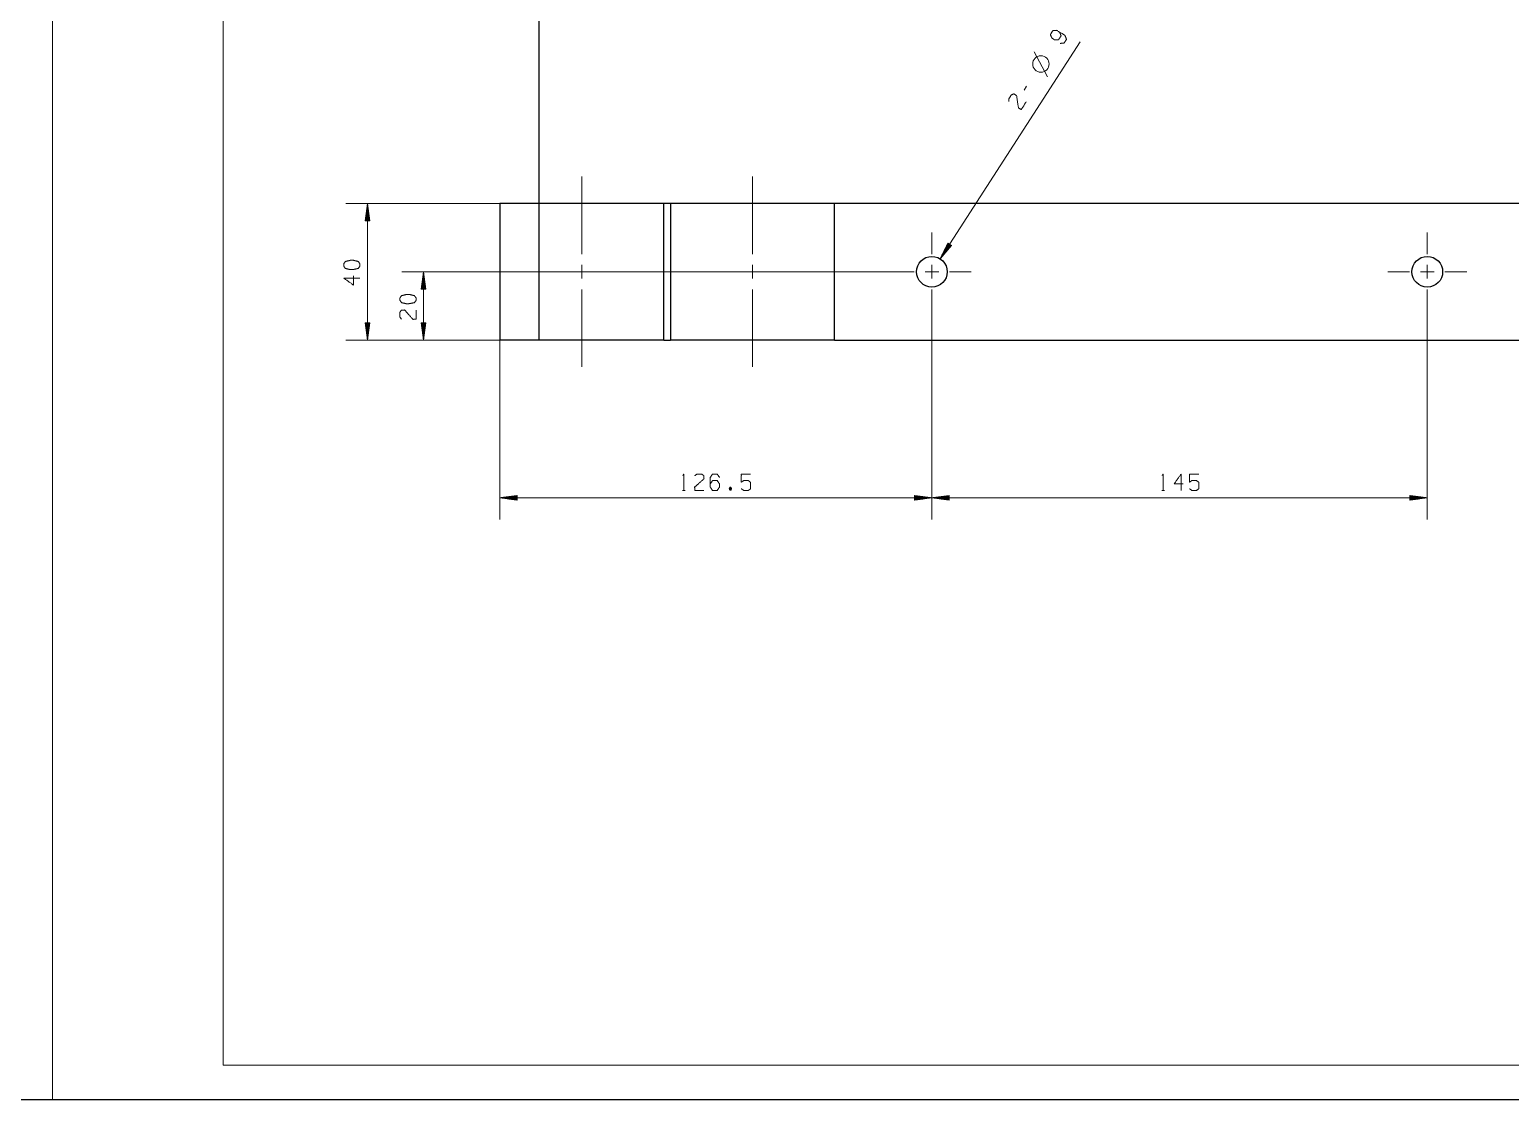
# Model space of a CAD drawing. Header units: millimetres. Extents: x 2210 to 79821, y -19430 to 2344.
# Drawn here: x 8032.2 to 8248.9, y 1492.8 to 1649.3 of the extents above; entities that cross this region are included whole.
import ezdxf

# ---------------------------------------------------------------- set-up
doc = ezdxf.new("R2010")
doc.units = ezdxf.units.MM
doc.layers.add('101', color=7, linetype='Continuous', true_color=0xffffff)

msp = doc.modelspace()

# ---------------------------------------------------------------- linework, layer by layer
for p, q in [((8106.72, 1677.83), (8106.72, 1603.9)), ((2209.78, 1492.82), (13049.16, 1492.82))]:
    msp.add_line(p, q)
at = {"layer": '101', "color": 133, "linetype": 'Continuous', "lineweight": 18}
for p, q in [((8035.5, 1789.82), (8035.5, 1492.82)), ((8060.5, 1784.82), (8060.5, 1497.82)), ((8060.5, 1497.82), (8450.5, 1497.82)), ((8035.5, 1492.82), (8455.5, 1492.82))]:
    msp.add_line(p, q, dxfattribs=at)
at = {"layer": '101', "color": 22, "linetype": 'Continuous', "lineweight": 18}
for p, q in [((8165.44, 1615.79), (8185.93, 1647.53)), ((8100.97, 1623.9), (8078.44, 1623.9)), ((8081.61, 1623.9), (8081.28, 1621.36)), ((8081.54, 1621.36), (8081.54, 1623.32)), ((8081.59, 1621.36), (8081.59, 1623.71)), ((8081.95, 1621.36), (8081.61, 1623.9)), ((8081.61, 1603.9), (8081.61, 1623.9)), ((8081.64, 1621.36), (8081.64, 1623.71)), ((8081.69, 1621.36), (8081.69, 1623.32)), ((8081.28, 1621.36), (8081.28, 1621.39)), ((8081.28, 1621.36), (8081.28, 1621.39)), ((8081.28, 1621.36), (8081.95, 1621.36)), ((8081.33, 1621.36), (8081.33, 1621.78)), ((8081.39, 1621.36), (8081.39, 1622.16)), ((8081.44, 1621.36), (8081.44, 1622.55)), ((8081.49, 1621.36), (8081.49, 1622.94)), ((8081.74, 1621.36), (8081.74, 1622.94)), ((8081.79, 1621.36), (8081.79, 1622.55)), ((8081.84, 1621.36), (8081.84, 1622.16)), ((8081.89, 1621.36), (8081.89, 1621.78)), ((8081.94, 1621.36), (8081.94, 1621.39)), ((8081.94, 1621.36), (8081.94, 1621.39)), ((8166.54, 1618.11), (8165.44, 1615.79)), ((8165.44, 1615.79), (8167.1, 1617.74)), ((8166.8, 1617.94), (8165.53, 1615.97)), ((8166.84, 1617.91), (8165.57, 1615.94)), ((8166.76, 1617.97), (8165.69, 1616.32)), ((8166.88, 1617.88), (8165.82, 1616.24)), ((8166.71, 1617.99), (8165.86, 1616.67)), ((8166.67, 1618.02), (8166.03, 1617.02)), ((8166.93, 1617.86), (8166.07, 1616.53)), ((8166.63, 1618.05), (8166.19, 1617.37)), ((8166.97, 1617.83), (8166.32, 1616.83)), ((8166.59, 1618.08), (8166.36, 1617.72)), ((8166.54, 1618.1), (8166.53, 1618.08)), ((8166.54, 1618.1), (8166.53, 1618.08)), ((8167.1, 1617.74), (8166.54, 1618.11)), ((8167.01, 1617.8), (8166.58, 1617.13)), ((8167.05, 1617.77), (8166.83, 1617.42)), ((8167.1, 1617.75), (8167.08, 1617.72)), ((8167.1, 1617.75), (8167.08, 1617.72)), ((8158.46, 1613.9), (8086.66, 1613.9)), ((8089.84, 1613.9), (8089.5, 1611.36)), ((8089.66, 1611.36), (8089.66, 1612.55)), ((8089.71, 1611.36), (8089.71, 1612.94)), ((8089.76, 1611.36), (8089.76, 1613.32)), ((8089.81, 1611.36), (8089.81, 1613.71)), ((8090.17, 1611.36), (8089.84, 1613.9)), ((8089.84, 1613.9), (8089.84, 1603.9)), ((8089.86, 1611.36), (8089.86, 1613.71)), ((8089.91, 1611.36), (8089.91, 1613.32)), ((8089.96, 1611.36), (8089.96, 1612.94)), ((8090.02, 1611.36), (8090.02, 1612.55)), ((8089.5, 1611.36), (8090.17, 1611.36)), ((8089.51, 1611.36), (8089.51, 1611.39)), ((8089.51, 1611.36), (8089.51, 1611.39)), ((8089.56, 1611.36), (8089.56, 1611.78)), ((8089.61, 1611.36), (8089.61, 1612.16)), ((8090.07, 1611.36), (8090.07, 1612.16)), ((8090.12, 1611.36), (8090.12, 1611.78)), ((8090.17, 1611.36), (8090.17, 1611.39)), ((8090.17, 1611.36), (8090.17, 1611.39)), ((8164.22, 1608.13), (8164.22, 1577.66)), ((8164.22, 1608.13), (8164.22, 1577.66)), ((8236.72, 1608.13), (8236.72, 1577.66)), ((8081.28, 1606.44), (8081.28, 1606.41)), ((8081.28, 1606.44), (8081.28, 1606.41)), ((8081.28, 1606.44), (8081.61, 1603.9)), ((8081.95, 1606.44), (8081.28, 1606.44)), ((8081.33, 1606.44), (8081.33, 1606.02)), ((8081.39, 1606.44), (8081.39, 1605.64)), ((8081.44, 1606.44), (8081.44, 1605.25)), ((8081.49, 1606.44), (8081.49, 1604.86)), ((8081.54, 1606.44), (8081.54, 1604.48)), ((8081.59, 1606.44), (8081.59, 1604.09)), ((8081.61, 1603.9), (8081.95, 1606.44)), ((8081.64, 1606.44), (8081.64, 1604.09)), ((8081.69, 1606.44), (8081.69, 1604.48)), ((8081.74, 1606.44), (8081.74, 1604.86)), ((8081.79, 1606.44), (8081.79, 1605.25)), ((8081.84, 1606.44), (8081.84, 1605.64)), ((8081.89, 1606.44), (8081.89, 1606.02)), ((8081.94, 1606.44), (8081.94, 1606.41)), ((8081.94, 1606.44), (8081.94, 1606.41)), ((8089.5, 1606.44), (8089.84, 1603.9)), ((8090.17, 1606.44), (8089.5, 1606.44)), ((8089.51, 1606.44), (8089.51, 1606.41)), ((8089.51, 1606.44), (8089.51, 1606.41)), ((8089.56, 1606.44), (8089.56, 1606.02)), ((8089.61, 1606.44), (8089.61, 1605.64)), ((8089.66, 1606.44), (8089.66, 1605.25)), ((8089.71, 1606.44), (8089.71, 1604.86)), ((8089.76, 1606.44), (8089.76, 1604.48)), ((8089.81, 1606.44), (8089.81, 1604.09)), ((8089.84, 1603.9), (8090.17, 1606.44)), ((8089.86, 1606.44), (8089.86, 1604.09)), ((8089.91, 1606.44), (8089.91, 1604.48)), ((8089.96, 1606.44), (8089.96, 1604.86)), ((8090.02, 1606.44), (8090.02, 1605.25)), ((8090.07, 1606.44), (8090.07, 1605.64)), ((8090.12, 1606.44), (8090.12, 1606.02)), ((8090.17, 1606.44), (8090.17, 1606.41)), ((8090.17, 1606.44), (8090.17, 1606.41)), ((8100.97, 1603.9), (8078.44, 1603.9)), ((8100.97, 1603.9), (8086.66, 1603.9)), ((8100.97, 1603.9), (8100.97, 1577.66)), ((8103.51, 1581.17), (8100.97, 1580.83)), ((8100.97, 1580.83), (8103.51, 1580.5)), ((8100.97, 1580.83), (8164.22, 1580.83)), ((8103.51, 1580.86), (8101.17, 1580.86)), ((8103.51, 1580.81), (8101.17, 1580.81)), ((8103.51, 1580.91), (8101.55, 1580.91)), ((8103.51, 1580.76), (8101.55, 1580.76)), ((8103.51, 1580.96), (8101.94, 1580.96)), ((8103.51, 1580.71), (8101.94, 1580.71)), ((8103.51, 1581.01), (8102.32, 1581.01)), ((8103.51, 1580.65), (8102.32, 1580.65)), ((8103.51, 1581.06), (8102.71, 1581.06)), ((8103.51, 1580.6), (8102.71, 1580.6)), ((8103.51, 1581.11), (8103.09, 1581.11)), ((8103.51, 1580.55), (8103.09, 1580.55)), ((8103.51, 1581.16), (8103.48, 1581.16)), ((8103.51, 1581.16), (8103.48, 1581.16)), ((8103.51, 1580.5), (8103.48, 1580.5)), ((8103.51, 1580.5), (8103.48, 1580.5)), ((8103.51, 1580.5), (8103.51, 1581.17)), ((8161.68, 1581.17), (8161.68, 1580.5)), ((8164.22, 1580.83), (8161.68, 1581.17)), ((8161.68, 1581.16), (8161.71, 1581.16)), ((8161.68, 1581.16), (8161.71, 1581.16)), ((8161.68, 1581.11), (8162.1, 1581.11)), ((8161.68, 1581.06), (8162.49, 1581.06)), ((8161.68, 1581.01), (8162.87, 1581.01)), ((8161.68, 1580.96), (8163.26, 1580.96)), ((8161.68, 1580.91), (8163.64, 1580.91)), ((8161.68, 1580.86), (8164.03, 1580.86)), ((8161.68, 1580.5), (8164.22, 1580.83)), ((8161.68, 1580.81), (8164.03, 1580.81)), ((8161.68, 1580.76), (8163.64, 1580.76)), ((8161.68, 1580.71), (8163.26, 1580.71)), ((8161.68, 1580.65), (8162.87, 1580.65)), ((8161.68, 1580.6), (8162.49, 1580.6)), ((8161.68, 1580.55), (8162.1, 1580.55)), ((8161.68, 1580.5), (8161.71, 1580.5)), ((8161.68, 1580.5), (8161.71, 1580.5)), ((8166.76, 1581.17), (8164.22, 1580.83)), ((8164.22, 1580.83), (8166.76, 1580.5)), ((8164.22, 1580.83), (8236.72, 1580.83)), ((8166.76, 1580.86), (8164.42, 1580.86)), ((8166.76, 1580.81), (8164.42, 1580.81)), ((8166.76, 1580.91), (8164.8, 1580.91)), ((8166.76, 1580.76), (8164.8, 1580.76)), ((8166.76, 1580.96), (8165.19, 1580.96)), ((8166.76, 1580.71), (8165.19, 1580.71)), ((8166.76, 1581.01), (8165.57, 1581.01)), ((8166.76, 1580.65), (8165.57, 1580.65)), ((8166.76, 1581.06), (8165.96, 1581.06)), ((8166.76, 1580.6), (8165.96, 1580.6)), ((8166.76, 1581.11), (8166.34, 1581.11)), ((8166.76, 1580.55), (8166.34, 1580.55)), ((8166.76, 1581.16), (8166.73, 1581.16)), ((8166.76, 1581.16), (8166.73, 1581.16)), ((8166.76, 1580.5), (8166.73, 1580.5)), ((8166.76, 1580.5), (8166.73, 1580.5)), ((8166.76, 1580.5), (8166.76, 1581.17)), ((8234.18, 1581.17), (8234.18, 1580.5)), ((8236.72, 1580.83), (8234.18, 1581.17)), ((8234.18, 1581.16), (8234.21, 1581.16)), ((8234.18, 1581.16), (8234.21, 1581.16)), ((8234.18, 1581.11), (8234.6, 1581.11)), ((8234.18, 1581.06), (8234.99, 1581.06)), ((8234.18, 1581.01), (8235.37, 1581.01)), ((8234.18, 1580.96), (8235.76, 1580.96)), ((8234.18, 1580.91), (8236.14, 1580.91)), ((8234.18, 1580.86), (8236.53, 1580.86)), ((8234.18, 1580.5), (8236.72, 1580.83)), ((8234.18, 1580.81), (8236.53, 1580.81)), ((8234.18, 1580.76), (8236.14, 1580.76)), ((8234.18, 1580.71), (8235.76, 1580.71)), ((8234.18, 1580.65), (8235.37, 1580.65)), ((8234.18, 1580.6), (8234.99, 1580.6)), ((8234.18, 1580.55), (8234.6, 1580.55)), ((8234.18, 1580.5), (8234.21, 1580.5)), ((8234.18, 1580.5), (8234.21, 1580.5))]:
    msp.add_line(p, q, dxfattribs=at)
at = {"layer": '101', "color": 72, "linetype": 'Continuous', "lineweight": 18}
for p, q in [((8181.15, 1642.43), (8179.17, 1646.09)), ((8178.07, 1641.04), (8177.7, 1640.48)), ((8134.65, 1582.37), (8134.81, 1581.95)), ((8127.7, 1581.92), (8128.13, 1581.92)), ((8197.85, 1581.92), (8198.28, 1581.92))]:
    msp.add_line(p, q, dxfattribs=at)
at = {"layer": '101', "color": 163, "linetype": 'Continuous', "lineweight": 25}
for p, q in [((8100.97, 1623.9), (8100.97, 1603.9)), ((8124.97, 1603.9), (8124.97, 1623.9)), ((8125.98, 1623.9), (8124.97, 1623.9)), ((8125.97, 1623.9), (8125.97, 1603.9)), ((8149.97, 1603.9), (8149.97, 1623.9)), ((8325.97, 1623.9), (8149.97, 1623.9)), ((8124.97, 1603.9), (8125.98, 1603.9)), ((8149.97, 1603.9), (8325.97, 1603.9))]:
    msp.add_line(p, q, dxfattribs=at)
at = {"layer": '101', "color": 151, "linetype": 'Continuous', "lineweight": 18}
for p, q in [((8164.22, 1616.49), (8164.22, 1619.67)), ((8236.72, 1616.49), (8236.72, 1619.67)), ((8112.97, 1614.9), (8112.97, 1612.9)), ((8137.97, 1614.9), (8137.97, 1612.9)), ((8164.22, 1612.9), (8164.22, 1614.9)), ((8236.72, 1612.9), (8236.72, 1614.9)), ((8161.63, 1613.9), (8158.46, 1613.9)), ((8163.22, 1613.9), (8165.23, 1613.9)), ((8166.81, 1613.9), (8169.99, 1613.9)), ((8234.13, 1613.9), (8230.96, 1613.9)), ((8235.72, 1613.9), (8237.73, 1613.9)), ((8239.31, 1613.9), (8242.49, 1613.9)), ((8164.22, 1611.31), (8164.22, 1608.13)), ((8236.72, 1611.31), (8236.72, 1608.13))]:
    msp.add_line(p, q, dxfattribs=at)
at = {"layer": '101', "color": 72, "linetype": 'Continuous', "lineweight": 18}
msp.add_circle((8180.17, 1644.3), 1.2, dxfattribs=at)
at = {"layer": '101', "color": 163, "linetype": 'Continuous', "lineweight": 25}
for centre in [(8164.22, 1613.9), (8236.72, 1613.9)]:
    msp.add_circle(centre, 2.25, dxfattribs=at)
at = {"layer": '101', "color": 72, "linetype": 'Continuous', "lineweight": 18}
for points, knots in [([(8182.98, 1647.32), (8183.55, 1647.33), (8183.92, 1647.91), (8183.71, 1648.45), (8182.51, 1649.22), (8181.93, 1649.19), (8181.56, 1648.61), (8181.78, 1648.09), (8182.17, 1647.82), (8182.75, 1647.84), (8183.13, 1648.42), (8182.91, 1648.96)], [0, 0, 0.076857, 0.169525, 0.247729, 0.439297, 0.5175, 0.610169, 0.687024, 0.750924, 0.829128, 0.921796, 1, 1]), ([(8175.49, 1638.8), (8175.47, 1639.19), (8175.84, 1639.77), (8176.22, 1639.93), (8176.61, 1639.67), (8176.89, 1637.87), (8177.29, 1637.63), (8178.02, 1638.76)], [0, 0, 0.069692, 0.192978, 0.265274, 0.350227, 0.67474, 0.759753, 1, 1]), ([(8080.52, 1615.07), (8080.27, 1615.4), (8079.57, 1615.58), (8079.1, 1615.58), (8078.37, 1615.4), (8078.15, 1615.07), (8078.15, 1614.73), (8078.37, 1614.39), (8079.1, 1614.22), (8079.57, 1614.24), (8080.27, 1614.39), (8080.52, 1614.73), (8080.52, 1615.07)], [0, 0, 0.067526, 0.183971, 0.260583, 0.380943, 0.446141, 0.500306, 0.565504, 0.685864, 0.762529, 0.87831, 0.945835, 1, 1]), ([(8079.57, 1613.3), (8079.57, 1611.96), (8078.15, 1612.97), (8080.52, 1612.97)], [0, 0, 0.245869, 0.565295, 1, 1]), ([(8088.74, 1610.07), (8088.49, 1610.4), (8087.79, 1610.58), (8087.32, 1610.58), (8086.59, 1610.4), (8086.37, 1610.07), (8086.37, 1609.73), (8086.59, 1609.39), (8087.32, 1609.22), (8087.79, 1609.24), (8088.49, 1609.39), (8088.74, 1609.73), (8088.74, 1610.07)], [0, 0, 0.067527, 0.183972, 0.260584, 0.380943, 0.446143, 0.500307, 0.565506, 0.685864, 0.76253, 0.87831, 0.945835, 1, 1]), ([(8086.59, 1606.96), (8086.37, 1607.28), (8086.37, 1607.97), (8086.59, 1608.3), (8087.07, 1608.3), (8088.27, 1606.94), (8088.74, 1606.96), (8088.74, 1608.3)], [0, 0, 0.069691, 0.192978, 0.265274, 0.350227, 0.674741, 0.759753, 1, 1]), ([(8127.77, 1584.1), (8127.91, 1584.3), (8127.91, 1581.92)], [0, 0, 0.093489, 1, 1]), ([(8129.52, 1584.07), (8129.84, 1584.3), (8130.53, 1584.3), (8130.86, 1584.07), (8130.86, 1583.6), (8129.5, 1582.4), (8129.52, 1581.92), (8130.86, 1581.92)], [0, 0, 0.069693, 0.192977, 0.265274, 0.350227, 0.67474, 0.759752, 1, 1]), ([(8131.79, 1582.87), (8132.11, 1583.35), (8132.8, 1583.35), (8133.14, 1582.87), (8133.14, 1582.4), (8132.8, 1581.92), (8132.11, 1581.92), (8131.79, 1582.4), (8131.79, 1583.82), (8132.11, 1584.3), (8132.8, 1584.3), (8133.14, 1583.82)], [0, 0, 0.076963, 0.169761, 0.248073, 0.312018, 0.390331, 0.483129, 0.560092, 0.751927, 0.828889, 0.921688, 1, 1]), ([(8136.33, 1582.15), (8136.67, 1581.92), (8137.36, 1581.92), (8137.69, 1582.15), (8137.69, 1583.1), (8137.36, 1583.35), (8136.67, 1583.35), (8136.33, 1583.12), (8136.33, 1584.3), (8137.69, 1584.3)], [0, 0, 0.062228, 0.168344, 0.230572, 0.376816, 0.441265, 0.547381, 0.609609, 0.790489, 1, 1]), ([(8197.92, 1584.1), (8198.06, 1584.3), (8198.06, 1581.92)], [0, 0, 0.093489, 1, 1]), ([(8201.01, 1582.87), (8199.67, 1582.87), (8200.68, 1584.3), (8200.68, 1581.92)], [0, 0, 0.245869, 0.565295, 1, 1]), ([(8201.93, 1582.15), (8202.26, 1581.92), (8202.95, 1581.92), (8203.29, 1582.15), (8203.29, 1583.1), (8202.95, 1583.35), (8202.26, 1583.35), (8201.93, 1583.12), (8201.93, 1584.3), (8203.29, 1584.3)], [0, 0, 0.062228, 0.168343, 0.230571, 0.376816, 0.441265, 0.547381, 0.609609, 0.79049, 1, 1]), ([(8134.65, 1581.95), (8134.81, 1581.95), (8134.9, 1582.17), (8134.81, 1582.37), (8134.65, 1582.37), (8134.57, 1582.17), (8134.65, 1581.95), (8134.81, 1582.37)], [0, 0, 0.093979, 0.236785, 0.365958, 0.459937, 0.589109, 0.731916, 1, 1])]:
    msp.add_open_spline(points, degree=1, knots=knots, dxfattribs=at)
at = {"layer": '101', "color": 151, "linetype": 'Continuous', "lineweight": 18}
for points, knots in [([(8112.97, 1627.82), (8112.97, 1626.24), (8112.97, 1616.49)], [0, 0, 0.140063, 1, 1]), ([(8137.97, 1627.82), (8137.97, 1626.24), (8137.97, 1616.49)], [0, 0, 0.140063, 1, 1]), ([(8112.97, 1611.31), (8112.97, 1603.15), (8112.97, 1599.97)], [0, 0, 0.719874, 1, 1]), ([(8137.97, 1611.31), (8137.97, 1603.15), (8137.97, 1599.97)], [0, 0, 0.719874, 1, 1])]:
    msp.add_open_spline(points, degree=1, knots=knots, dxfattribs=at)
at = {"layer": '101', "color": 163, "linetype": 'Continuous', "lineweight": 25}
for points, knots in [([(8124.97, 1623.9), (8124.56, 1623.9), (8123.36, 1623.9), (8121.46, 1623.9), (8118.97, 1623.9), (8116.08, 1623.9), (8112.97, 1623.9), (8109.87, 1623.9), (8106.97, 1623.9), (8104.49, 1623.9), (8103.45, 1623.9), (8101.89, 1623.9), (8101.08, 1623.9), (8100.97, 1623.9)], [0, 0, 0.017037, 0.066987, 0.146447, 0.25, 0.37059, 0.5, 0.629409, 0.75, 0.853553, 0.896677, 0.96194, 0.995722, 1, 1]), ([(8149.97, 1623.9), (8149.56, 1623.9), (8148.36, 1623.9), (8146.46, 1623.9), (8143.97, 1623.9), (8142.56, 1623.9), (8139.54, 1623.9), (8136.41, 1623.9), (8133.38, 1623.9), (8130.67, 1623.9), (8128.45, 1623.9), (8126.89, 1623.9), (8126.08, 1623.9), (8125.97, 1623.9)], [0, 0, 0.017037, 0.066987, 0.146447, 0.25, 0.308658, 0.434737, 0.565263, 0.691341, 0.804381, 0.896676, 0.961939, 0.995722, 1, 1]), ([(8124.97, 1603.9), (8124.87, 1603.9), (8124.06, 1603.9), (8123.36, 1603.9), (8121.46, 1603.9), (8118.97, 1603.9), (8116.08, 1603.9), (8114.54, 1603.9), (8111.41, 1603.9), (8108.38, 1603.9), (8105.67, 1603.9), (8104.49, 1603.9), (8102.58, 1603.9), (8101.89, 1603.9), (8101.08, 1603.9), (8100.97, 1603.9)], [0, 0, 0.004278, 0.03806, 0.066987, 0.146447, 0.25, 0.37059, 0.434737, 0.565263, 0.691342, 0.804381, 0.853553, 0.933013, 0.96194, 0.995722, 1, 1]), ([(8149.97, 1603.9), (8149.56, 1603.9), (8148.36, 1603.9), (8146.46, 1603.9), (8143.97, 1603.9), (8142.56, 1603.9), (8139.54, 1603.9), (8136.41, 1603.9), (8133.38, 1603.9), (8130.67, 1603.9), (8128.45, 1603.9), (8126.89, 1603.9), (8126.08, 1603.9), (8125.97, 1603.9)], [0, 0, 0.017037, 0.066987, 0.146447, 0.25, 0.308658, 0.434737, 0.565263, 0.691341, 0.804381, 0.896676, 0.961939, 0.995722, 1, 1])]:
    msp.add_open_spline(points, degree=1, knots=knots, dxfattribs=at)

doc.saveas('drawing.dxf')
